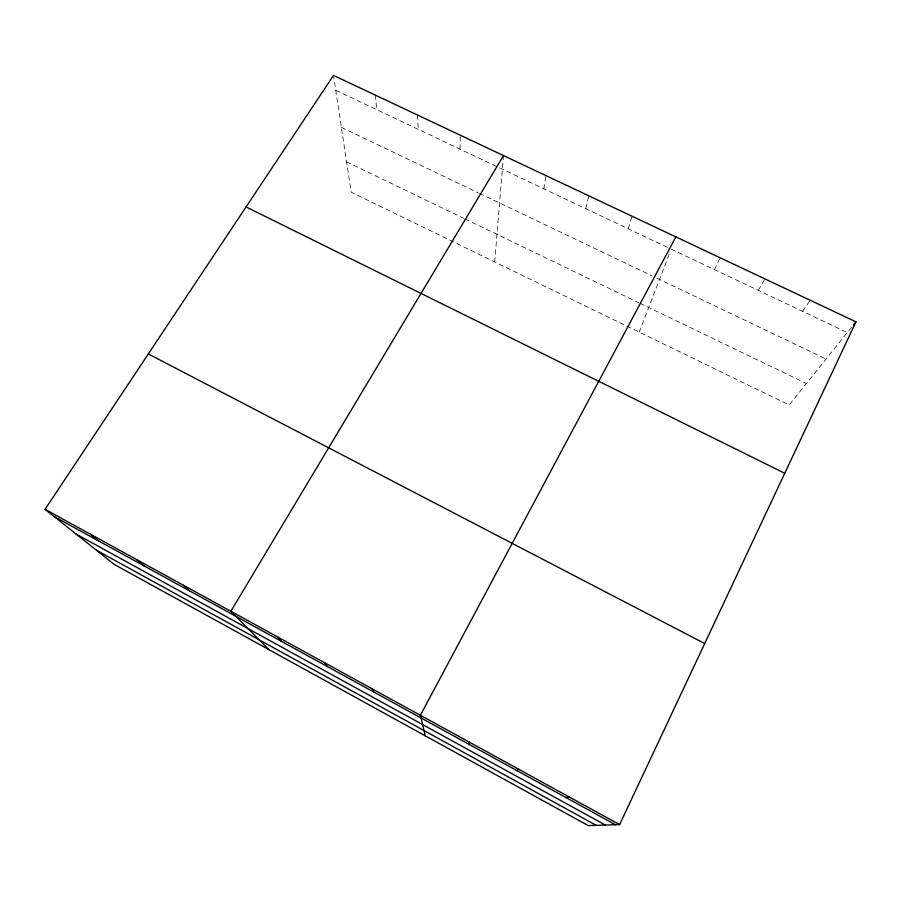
<?xml version="1.0" encoding="UTF-8"?>
<svg xmlns="http://www.w3.org/2000/svg" width="901" height="901" viewBox="0 0 901 901"><rect width="100%" height="100%" fill="white"/><g stroke="black" fill="none" stroke-linecap="round" stroke-linejoin="round"><path stroke-width="0.68" stroke-dasharray="4.5 3.38" d="M460.051 149.161L460.298 135.218M494.717 261.932L503.389 156.954M543.9 188.861L545.893 175.582M585.875 208.728L588.747 195.799M628.29 228.809L632.063 216.229M639.237 332.131L670.164 251.706M714.493 269.624L720.136 257.776M758.293 290.37L764.904 278.893M802.577 311.341L810.168 300.236M851.648 327.187L789.175 404.977L351.199 192.217L333.708 76.765M335.758 90.303L667.371 247.325M671.155 249.115L847.357 332.537M341.366 127.356L478.251 192.78M479.512 193.377L651.896 275.774M656.975 278.195L826.082 359.026M346.592 161.842L463.767 218.335M464.995 218.92L638.775 302.702M640.025 303.299L806.406 383.522M375.312 95.123L376.753 109.719M417.568 115.058L418.177 129.327"/><path stroke-width="1.35" d="M468.734 744.158L469.241 742.097M619.595 824.606L855.95 321.837L333.505 75.402L45.05 509.313L114.224 564.398L588.207 825.598L619.595 824.606L45.05 509.313M675.863 236.884L420.373 715.281L425.272 735.802M503.501 155.591L230.859 611.283L268.892 649.632M853.371 325.047L855.95 321.837M517.039 770.693L518.717 769.251M565.952 797.543L568.835 796.754M246.063 206.937L784.76 473.273M148.327 353.958L704.706 643.551M54.026 516.464L615.473 824.73M76.157 534.09L605.371 825.057M96.508 550.286L596.169 825.339M90.641 534.338L98.659 540.972M136.806 559.667L143.822 565.772M183.545 585.312L189.537 590.865M277.373 636.804L281.281 641.242M324.45 662.64L327.3 666.503M372.113 688.792L373.87 692.081"/></g></svg>
